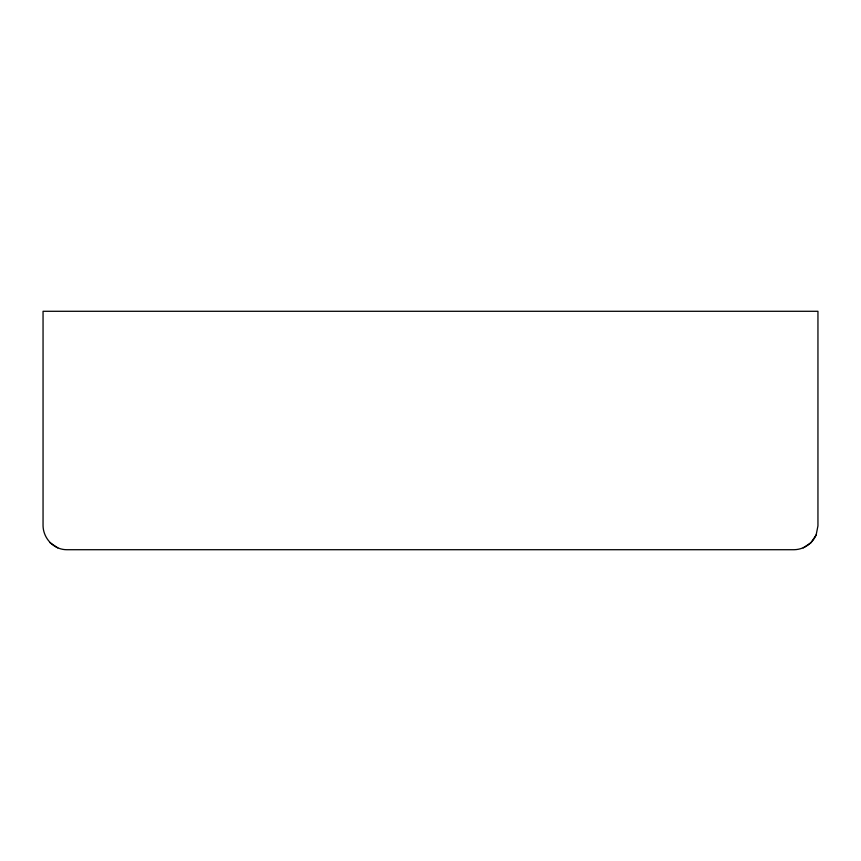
<?xml version="1.0" encoding="UTF-8"?>
<svg xmlns="http://www.w3.org/2000/svg" width="861" height="861" viewBox="0 0 861 861"><rect width="100%" height="100%" fill="white"/><g stroke="black" fill="none" stroke-linecap="round" stroke-linejoin="round"><path stroke-width="1.29" d="M816.131 534.993L817.95 525.877L817.95 311.284L43.05 311.284L43.05 525.877C43.362 538.566 53.963 549.77 66.889 549.716L794.111 549.716C803.647 549.533 812.343 543.711 816.131 534.993L810.965 542.731L803.227 547.897M50.035 542.731L57.773 547.897"/></g></svg>
